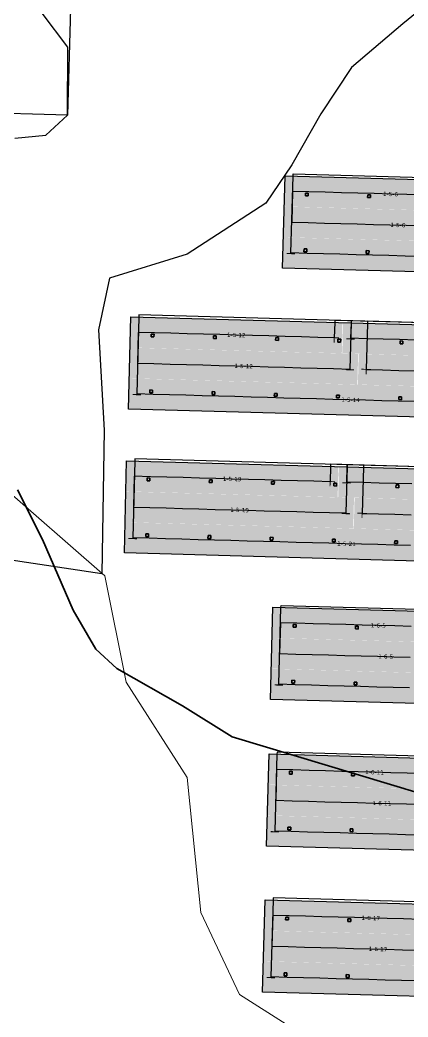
# Model space of a CAD drawing. Header units: metres. Extents: x 1477905 to 1478744, y 4202276 to 4202610.
# Drawn here: x 1478113.3 to 1478141.1, y 4202356.8 to 4202428.4 of the extents above; entities that cross this region are included whole.
import ezdxf

# ---------------------------------------------------------------- set-up
doc = ezdxf.new("R2010")
doc.units = ezdxf.units.M
doc.layers.add('Nouveau Terrain - CN - Courbes', color=22, linetype='Continuous', lineweight=0)
for name, color, linetype in [('PVcase Device Coloring', 7, 'Continuous'), ('PVcase Polarity Symbols', 7, 'Continuous'), ('PVcase Poles', 7, 'Continuous'), ('PVcase PV Modules (full frames)', 142, 'Continuous'), ('PVcase PV Modules (optimised)', 142, 'Continuous'), ('PVcase String Cables', 150, 'Continuous'), ('PVcase Stringing Numbers', 7, 'Continuous'), ('PVcase Strings', 92, 'Continuous')]:
    doc.layers.add(name, color=color, linetype=linetype)
doc.layers.add('PVcase Offsets', color=240, linetype='Continuous', plot=False)
doc.styles.get("Standard").update_dxf_attribs({"font": 'verdana.ttf'})
doc.styles.add('UBS-Style de texte', font='verdana.ttf')

# ---------------------------------------------------------------- blocks, each defined once
blk = doc.blocks.new('3P18@15DEG F FX ID1 PVBlock')
at = {"layer": 'PVcase PV Modules (optimised)', "color": 0}
blk.add_polyline3d([(0, 0, 1.774), (21.067, -0.581, 1.774), (20.884, -7.199, 0), (-0.183, -6.618, 0)], close=True, dxfattribs=at)

msp = doc.modelspace()

# ---------------------------------------------------------------- hatches: boundary and pattern name
at = {"layer": 'PVcase Device Coloring', "true_color": 0x139700, "transparency": 33554582}
for points in [[(1478132.29, 4202417.206), (1478132.233, 4202415.007), (1478147.437, 4202414.587), (1478147.494, 4202416.787)], [(1478132.232, 4202414.997), (1478132.175, 4202412.797), (1478148.551, 4202412.346), (1478148.609, 4202414.545)], [(1478132.179, 4202412.788), (1478132.113, 4202410.588), (1478163.947, 4202409.71), (1478164.014, 4202411.91)], [(1478121.217, 4202407.083), (1478121.163, 4202404.883), (1478136.366, 4202404.464), (1478136.42, 4202406.664)], [(1478136.462, 4202406.663), (1478136.402, 4202404.463), (1478153.006, 4202404.005), (1478153.065, 4202406.205)], [(1478121.163, 4202404.874), (1478121.11, 4202402.674), (1478137.485, 4202402.222), (1478137.539, 4202404.422)], [(1478137.581, 4202404.421), (1478137.521, 4202402.221), (1478152.946, 4202401.796), (1478153.005, 4202403.995)], [(1478121.113, 4202402.664), (1478121.053, 4202400.465), (1478152.886, 4202399.587), (1478152.945, 4202401.786)], [(1478120.919, 4202396.753), (1478120.867, 4202394.553), (1478136.07, 4202394.134), (1478136.122, 4202396.334)], [(1478136.165, 4202396.332), (1478136.105, 4202394.133), (1478152.713, 4202393.675), (1478152.773, 4202395.874)], [(1478120.867, 4202394.543), (1478120.815, 4202392.344), (1478137.19, 4202391.892), (1478137.242, 4202394.092)], [(1478137.285, 4202394.091), (1478137.225, 4202391.891), (1478152.652, 4202391.466), (1478152.713, 4202393.665)], [(1478120.819, 4202392.334), (1478120.759, 4202390.134), (1478152.592, 4202389.256), (1478152.652, 4202391.456)]]:
    msp.add_hatch(color=84, dxfattribs=at).paths.add_polyline_path(points, flags=0)
at = {"layer": 'PVcase Device Coloring', "true_color": 0x004f27, "transparency": 33554582}
for points in [[(1478131.415, 4202386.239), (1478131.361, 4202384.039), (1478146.564, 4202383.62), (1478146.619, 4202385.82)], [(1478131.361, 4202384.03), (1478131.306, 4202381.83), (1478147.682, 4202381.378), (1478147.737, 4202383.578)], [(1478131.314, 4202381.82), (1478131.244, 4202379.621), (1478163.08, 4202378.743), (1478163.15, 4202380.942)], [(1478131.143, 4202375.704), (1478131.083, 4202373.504), (1478146.287, 4202373.085), (1478146.347, 4202375.285)], [(1478131.083, 4202373.495), (1478131.024, 4202371.295), (1478147.4, 4202370.843), (1478147.46, 4202373.043)], [(1478131.027, 4202371.285), (1478130.96, 4202369.086), (1478162.794, 4202368.208), (1478162.861, 4202370.407)], [(1478130.877, 4202365.235), (1478130.812, 4202363.036), (1478146.016, 4202362.617), (1478146.081, 4202364.816)], [(1478130.812, 4202363.026), (1478130.748, 4202360.827), (1478147.124, 4202360.375), (1478147.189, 4202362.575)], [(1478130.749, 4202360.817), (1478130.682, 4202358.618), (1478162.513, 4202357.74), (1478162.58, 4202359.939)]]:
    msp.add_hatch(color=118, dxfattribs=at).paths.add_polyline_path(points, flags=0)

# ---------------------------------------------------------------- linework, layer by layer
at = {"layer": 'Nouveau Terrain - CN - Courbes', "linetype": 'Continuous', "lineweight": 35}
msp.add_polyline3d([(1478113.09, 4202394.656, 80), (1478114.871, 4202391.113, 80), (1478117.077, 4202386.019, 80), (1478118.708, 4202383.22, 80), (1478120.218, 4202381.848, 80), (1478124.937, 4202379.171, 80), (1478128.489, 4202376.943, 80), (1478146.541, 4202371.499, 80), (1478150.383, 4202370.898, 80), (1478154.258, 4202370.858, 80), (1478158.167, 4202371.379, 80), (1478163.243, 4202372.798, 80), (1478167.362, 4202374.391, 80), (1478170.703, 4202376.233, 80), (1478177.098, 4202380.605, 80), (1478179.791, 4202382.882, 80), (1478185.739, 4202391.801, 80), (1478190.946, 4202400.117, 80), (1478192.889, 4202402.353, 80), (1478208.667, 4202422.323, 80)], dxfattribs=at)
at = {"layer": 'PVcase Offsets'}
for points in [[(1478112.982, 4202435.047), (1478118.037, 4202434.718), (1478122.06, 4202434.723), (1478126.131, 4202436.063), (1478129.458, 4202437.43), (1478132.822, 4202439.834), (1478136.467, 4202441.783), (1478141.548, 4202442.196), (1478146.449, 4202441.725), (1478147.731, 4202435.887), (1478144.739, 4202431.39), (1478140.748, 4202428.117), (1478137.06, 4202424.981), (1478134.855, 4202421.644), (1478132.789, 4202418.005), (1478130.902, 4202415.251), (1478125.258, 4202411.591), (1478119.683, 4202409.859), (1478118.891, 4202406.16), (1478119.305, 4202398.939), (1478119.14, 4202388.647), (1478096.38, 4202392.049)], [(1478112.889, 4202419.903), (1478115.132, 4202420.12), (1478116.673, 4202421.55), (1478116.699, 4202426.45), (1478114.849, 4202428.892), (1478111.404, 4202432.579)]]:
    msp.add_lwpolyline(points, dxfattribs=at)
msp.add_lwpolyline([(1478090.198, 4202437.668), (1478117.111, 4202436.902), (1478116.673, 4202421.55), (1478089.761, 4202422.317)], close=True, dxfattribs=at)
at = {"layer": 'PVcase Offsets', "lineweight": 0}
msp.add_lwpolyline([(1478111.565, 4202395.298), (1478119.368, 4202388.485), (1478120.885, 4202380.857), (1478125.26, 4202374.018), (1478126.256, 4202364.33), (1478129.026, 4202358.439), (1478135.729, 4202354.19)], dxfattribs=at)
at = {"layer": 'PVcase Poles'}
for points in [[(1478133.753, 4202415.769, 79.642), (1478133.758, 4202415.969, 79.642), (1478133.758, 4202415.969, 82.963), (1478133.753, 4202415.769, 82.909), (1478133.753, 4202415.769, 79.642), (1478133.953, 4202415.764, 79.642), (1478133.953, 4202415.764, 82.91), (1478133.753, 4202415.769, 82.909), (1478133.953, 4202415.764, 82.91), (1478133.958, 4202415.964, 82.964), (1478133.958, 4202415.964, 79.642), (1478133.953, 4202415.764, 79.642), (1478133.958, 4202415.964, 79.642), (1478133.758, 4202415.969, 79.642), (1478133.958, 4202415.964, 79.642), (1478133.958, 4202415.964, 82.964), (1478133.758, 4202415.969, 82.963)], [(1478138.22, 4202415.646, 79.655), (1478138.226, 4202415.846, 79.655), (1478138.226, 4202415.846, 82.987), (1478138.22, 4202415.646, 82.934), (1478138.22, 4202415.646, 79.655), (1478138.42, 4202415.641, 79.655), (1478138.42, 4202415.641, 82.935), (1478138.22, 4202415.646, 82.934), (1478138.42, 4202415.641, 82.935), (1478138.426, 4202415.841, 82.989), (1478138.426, 4202415.841, 79.655), (1478138.42, 4202415.641, 79.655), (1478138.426, 4202415.841, 79.655), (1478138.226, 4202415.846, 79.655), (1478138.426, 4202415.841, 79.655), (1478138.426, 4202415.841, 82.989), (1478138.226, 4202415.846, 82.987)], [(1478133.648, 4202411.76, 79.539), (1478133.654, 4202411.96, 79.539), (1478133.654, 4202411.96, 81.888), (1478133.648, 4202411.76, 81.835), (1478133.648, 4202411.76, 79.539), (1478133.848, 4202411.754, 79.539), (1478133.848, 4202411.754, 81.836), (1478133.648, 4202411.76, 81.835), (1478133.848, 4202411.754, 81.836), (1478133.854, 4202411.954, 81.889), (1478133.854, 4202411.954, 79.539), (1478133.848, 4202411.754, 79.539), (1478133.854, 4202411.954, 79.539), (1478133.654, 4202411.96, 79.539), (1478133.854, 4202411.954, 79.539), (1478133.854, 4202411.954, 81.889), (1478133.654, 4202411.96, 81.888)], [(1478138.115, 4202411.637, 79.552), (1478138.121, 4202411.836, 79.552), (1478138.121, 4202411.836, 81.913), (1478138.115, 4202411.637, 81.859), (1478138.115, 4202411.637, 79.552), (1478138.315, 4202411.631, 79.552), (1478138.315, 4202411.631, 81.86), (1478138.115, 4202411.637, 81.859), (1478138.315, 4202411.631, 81.86), (1478138.321, 4202411.831, 81.914), (1478138.321, 4202411.831, 79.552), (1478138.315, 4202411.631, 79.552), (1478138.321, 4202411.831, 79.552), (1478138.121, 4202411.836, 79.552), (1478138.321, 4202411.831, 79.552), (1478138.321, 4202411.831, 81.914), (1478138.121, 4202411.836, 81.913)], [(1478122.682, 4202405.646, 79.29), (1478122.687, 4202405.846, 79.29), (1478122.687, 4202405.846, 82.671), (1478122.682, 4202405.646, 82.617), (1478122.682, 4202405.646, 79.29), (1478122.882, 4202405.641, 79.29), (1478122.882, 4202405.641, 82.62), (1478122.682, 4202405.646, 82.617), (1478122.882, 4202405.641, 82.62), (1478122.887, 4202405.841, 82.674), (1478122.887, 4202405.841, 79.29), (1478122.882, 4202405.641, 79.29), (1478122.887, 4202405.841, 79.29), (1478122.687, 4202405.846, 79.29), (1478122.887, 4202405.841, 79.29), (1478122.887, 4202405.841, 82.674), (1478122.687, 4202405.846, 82.671)], [(1478127.149, 4202405.523, 79.357), (1478127.154, 4202405.723, 79.357), (1478127.154, 4202405.723, 82.728), (1478127.149, 4202405.523, 82.674), (1478127.149, 4202405.523, 79.357), (1478127.349, 4202405.517, 79.357), (1478127.349, 4202405.517, 82.677), (1478127.149, 4202405.523, 82.674), (1478127.349, 4202405.517, 82.677), (1478127.354, 4202405.717, 82.73), (1478127.354, 4202405.717, 79.357), (1478127.349, 4202405.517, 79.357), (1478127.354, 4202405.717, 79.357), (1478127.154, 4202405.723, 79.357), (1478127.354, 4202405.717, 79.357), (1478127.354, 4202405.717, 82.73), (1478127.154, 4202405.723, 82.728)], [(1478131.616, 4202405.4, 79.373), (1478131.621, 4202405.6, 79.373), (1478131.621, 4202405.6, 82.784), (1478131.616, 4202405.4, 82.731), (1478131.616, 4202405.4, 79.373), (1478131.816, 4202405.394, 79.373), (1478131.816, 4202405.394, 82.733), (1478131.616, 4202405.4, 82.731), (1478131.816, 4202405.394, 82.733), (1478131.821, 4202405.594, 82.787), (1478131.821, 4202405.594, 79.373), (1478131.816, 4202405.394, 79.373), (1478131.821, 4202405.594, 79.373), (1478131.621, 4202405.6, 79.373), (1478131.821, 4202405.594, 79.373), (1478131.821, 4202405.594, 82.787), (1478131.621, 4202405.6, 82.784)], [(1478136.083, 4202405.276, 79.42), (1478136.088, 4202405.476, 79.42), (1478136.088, 4202405.476, 82.841), (1478136.083, 4202405.276, 82.787), (1478136.083, 4202405.276, 79.42), (1478136.283, 4202405.271, 79.42), (1478136.283, 4202405.271, 82.79), (1478136.083, 4202405.276, 82.787), (1478136.283, 4202405.271, 82.79), (1478136.288, 4202405.471, 82.843), (1478136.288, 4202405.471, 79.42), (1478136.283, 4202405.271, 79.42), (1478136.288, 4202405.471, 79.42), (1478136.088, 4202405.476, 79.42), (1478136.288, 4202405.471, 79.42), (1478136.288, 4202405.471, 82.843), (1478136.088, 4202405.476, 82.841)], [(1478140.55, 4202405.153, 79.467), (1478140.555, 4202405.353, 79.467), (1478140.555, 4202405.353, 82.897), (1478140.55, 4202405.153, 82.844), (1478140.55, 4202405.153, 79.467), (1478140.75, 4202405.148, 79.467), (1478140.75, 4202405.148, 82.846), (1478140.55, 4202405.153, 82.844), (1478140.75, 4202405.148, 82.846), (1478140.755, 4202405.348, 82.9), (1478140.755, 4202405.348, 79.467), (1478140.75, 4202405.148, 79.467), (1478140.755, 4202405.348, 79.467), (1478140.555, 4202405.353, 79.467), (1478140.755, 4202405.348, 79.467), (1478140.755, 4202405.348, 82.9), (1478140.555, 4202405.353, 82.897)], [(1478122.585, 4202401.636, 79.24), (1478122.59, 4202401.836, 79.24), (1478122.59, 4202401.836, 81.596), (1478122.585, 4202401.636, 81.543), (1478122.585, 4202401.636, 79.24), (1478122.785, 4202401.631, 79.24), (1478122.785, 4202401.631, 81.545), (1478122.585, 4202401.636, 81.543), (1478122.785, 4202401.631, 81.545), (1478122.79, 4202401.831, 81.599), (1478122.79, 4202401.831, 79.24), (1478122.785, 4202401.631, 79.24), (1478122.79, 4202401.831, 79.24), (1478122.59, 4202401.836, 79.24), (1478122.79, 4202401.831, 79.24), (1478122.79, 4202401.831, 81.599), (1478122.59, 4202401.836, 81.596)], [(1478127.052, 4202401.513, 79.311), (1478127.057, 4202401.713, 79.311), (1478127.057, 4202401.713, 81.653), (1478127.052, 4202401.513, 81.599), (1478127.052, 4202401.513, 79.311), (1478127.252, 4202401.508, 79.311), (1478127.252, 4202401.508, 81.602), (1478127.052, 4202401.513, 81.599), (1478127.252, 4202401.508, 81.602), (1478127.257, 4202401.707, 81.655), (1478127.257, 4202401.707, 79.311), (1478127.252, 4202401.508, 79.311), (1478127.257, 4202401.707, 79.311), (1478127.057, 4202401.713, 79.311), (1478127.257, 4202401.707, 79.311), (1478127.257, 4202401.707, 81.655), (1478127.057, 4202401.713, 81.653)], [(1478131.519, 4202401.39, 79.359), (1478131.524, 4202401.59, 79.359), (1478131.524, 4202401.59, 81.71), (1478131.519, 4202401.39, 81.656), (1478131.519, 4202401.39, 79.359), (1478131.719, 4202401.384, 79.359), (1478131.719, 4202401.384, 81.658), (1478131.519, 4202401.39, 81.656), (1478131.719, 4202401.384, 81.658), (1478131.724, 4202401.584, 81.712), (1478131.724, 4202401.584, 79.359), (1478131.719, 4202401.384, 79.359), (1478131.724, 4202401.584, 79.359), (1478131.524, 4202401.59, 79.359), (1478131.724, 4202401.584, 79.359), (1478131.724, 4202401.584, 81.712), (1478131.524, 4202401.59, 81.71)], [(1478135.986, 4202401.267, 79.406), (1478135.991, 4202401.467, 79.406), (1478135.991, 4202401.467, 81.766), (1478135.986, 4202401.267, 81.713), (1478135.986, 4202401.267, 79.406), (1478136.186, 4202401.261, 79.406), (1478136.186, 4202401.261, 81.715), (1478135.986, 4202401.267, 81.713), (1478136.186, 4202401.261, 81.715), (1478136.191, 4202401.461, 81.769), (1478136.191, 4202401.461, 79.406), (1478136.186, 4202401.261, 79.406), (1478136.191, 4202401.461, 79.406), (1478135.991, 4202401.467, 79.406), (1478136.191, 4202401.461, 79.406), (1478136.191, 4202401.461, 81.769), (1478135.991, 4202401.467, 81.766)], [(1478140.453, 4202401.143, 79.453), (1478140.458, 4202401.343, 79.453), (1478140.458, 4202401.343, 81.823), (1478140.453, 4202401.143, 81.769), (1478140.453, 4202401.143, 79.453), (1478140.653, 4202401.138, 79.453), (1478140.653, 4202401.138, 81.772), (1478140.453, 4202401.143, 81.769), (1478140.653, 4202401.138, 81.772), (1478140.658, 4202401.338, 81.825), (1478140.658, 4202401.338, 79.453), (1478140.653, 4202401.138, 79.453), (1478140.658, 4202401.338, 79.453), (1478140.458, 4202401.343, 79.453), (1478140.658, 4202401.338, 79.453), (1478140.658, 4202401.338, 81.825), (1478140.458, 4202401.343, 81.823)], [(1478122.385, 4202395.316, 79.184), (1478122.391, 4202395.516, 79.184), (1478122.391, 4202395.516, 82.583), (1478122.385, 4202395.316, 82.529), (1478122.385, 4202395.316, 79.184), (1478122.585, 4202395.31, 79.184), (1478122.585, 4202395.31, 82.532), (1478122.385, 4202395.316, 82.529), (1478122.585, 4202395.31, 82.532), (1478122.591, 4202395.51, 82.586), (1478122.591, 4202395.51, 79.184), (1478122.585, 4202395.31, 79.184), (1478122.591, 4202395.51, 79.184), (1478122.391, 4202395.516, 79.184), (1478122.591, 4202395.51, 79.184), (1478122.591, 4202395.51, 82.586), (1478122.391, 4202395.516, 82.583)], [(1478126.852, 4202395.193, 79.266), (1478126.858, 4202395.393, 79.266), (1478126.858, 4202395.393, 82.648), (1478126.852, 4202395.193, 82.595), (1478126.852, 4202395.193, 79.266), (1478127.052, 4202395.187, 79.266), (1478127.052, 4202395.187, 82.598), (1478126.852, 4202395.193, 82.595), (1478127.052, 4202395.187, 82.598), (1478127.058, 4202395.387, 82.651), (1478127.058, 4202395.387, 79.266), (1478127.052, 4202395.187, 79.266), (1478127.058, 4202395.387, 79.266), (1478126.858, 4202395.393, 79.266), (1478127.058, 4202395.387, 79.266), (1478127.058, 4202395.387, 82.651), (1478126.858, 4202395.393, 82.648)], [(1478131.319, 4202395.07, 79.322), (1478131.324, 4202395.269, 79.322), (1478131.324, 4202395.269, 82.714), (1478131.319, 4202395.07, 82.66), (1478131.319, 4202395.07, 79.322), (1478131.519, 4202395.064, 79.322), (1478131.519, 4202395.064, 82.663), (1478131.319, 4202395.07, 82.66), (1478131.519, 4202395.064, 82.663), (1478131.524, 4202395.264, 82.717), (1478131.524, 4202395.264, 79.322), (1478131.519, 4202395.064, 79.322), (1478131.524, 4202395.264, 79.322), (1478131.324, 4202395.269, 79.322), (1478131.524, 4202395.264, 79.322), (1478131.524, 4202395.264, 82.717), (1478131.324, 4202395.269, 82.714)], [(1478135.786, 4202394.946, 79.378), (1478135.791, 4202395.146, 79.378), (1478135.791, 4202395.146, 82.78), (1478135.786, 4202394.946, 82.726), (1478135.786, 4202394.946, 79.378), (1478135.986, 4202394.941, 79.378), (1478135.986, 4202394.941, 82.729), (1478135.786, 4202394.946, 82.726), (1478135.986, 4202394.941, 82.729), (1478135.991, 4202395.141, 82.783), (1478135.991, 4202395.141, 79.378), (1478135.986, 4202394.941, 79.378), (1478135.991, 4202395.141, 79.378), (1478135.791, 4202395.146, 79.378), (1478135.991, 4202395.141, 79.378), (1478135.991, 4202395.141, 82.783), (1478135.791, 4202395.146, 82.78)], [(1478140.253, 4202394.823, 79.431), (1478140.258, 4202395.023, 79.431), (1478140.258, 4202395.023, 82.845), (1478140.253, 4202394.823, 82.792), (1478140.253, 4202394.823, 79.431), (1478140.452, 4202394.818, 79.431), (1478140.452, 4202394.818, 82.795), (1478140.253, 4202394.823, 82.792), (1478140.452, 4202394.818, 82.795), (1478140.458, 4202395.018, 82.848), (1478140.458, 4202395.018, 79.431), (1478140.452, 4202394.818, 79.431), (1478140.458, 4202395.018, 79.431), (1478140.258, 4202395.023, 79.431), (1478140.458, 4202395.018, 79.431), (1478140.458, 4202395.018, 82.848), (1478140.258, 4202395.023, 82.845)], [(1478122.29, 4202391.306, 79.15), (1478122.296, 4202391.506, 79.15), (1478122.296, 4202391.506, 81.508), (1478122.29, 4202391.306, 81.454), (1478122.29, 4202391.306, 79.15), (1478122.49, 4202391.3, 79.15), (1478122.49, 4202391.3, 81.457), (1478122.29, 4202391.306, 81.454), (1478122.49, 4202391.3, 81.457), (1478122.496, 4202391.5, 81.511), (1478122.496, 4202391.5, 79.15), (1478122.49, 4202391.3, 79.15), (1478122.496, 4202391.5, 79.15), (1478122.296, 4202391.506, 79.15), (1478122.496, 4202391.5, 79.15), (1478122.496, 4202391.5, 81.511), (1478122.296, 4202391.506, 81.508)], [(1478126.757, 4202391.183, 79.236), (1478126.763, 4202391.383, 79.236), (1478126.763, 4202391.383, 81.574), (1478126.757, 4202391.183, 81.52), (1478126.757, 4202391.183, 79.236), (1478126.957, 4202391.177, 79.236), (1478126.957, 4202391.177, 81.523), (1478126.757, 4202391.183, 81.52), (1478126.957, 4202391.177, 81.523), (1478126.963, 4202391.377, 81.577), (1478126.963, 4202391.377, 79.236), (1478126.957, 4202391.177, 79.236), (1478126.963, 4202391.377, 79.236), (1478126.763, 4202391.383, 79.236), (1478126.963, 4202391.377, 79.236), (1478126.963, 4202391.377, 81.577), (1478126.763, 4202391.383, 81.574)], [(1478131.224, 4202391.06, 79.294), (1478131.23, 4202391.26, 79.294), (1478131.23, 4202391.26, 81.639), (1478131.224, 4202391.06, 81.586), (1478131.224, 4202391.06, 79.294), (1478131.424, 4202391.054, 79.294), (1478131.424, 4202391.054, 81.589), (1478131.224, 4202391.06, 81.586), (1478131.424, 4202391.054, 81.589), (1478131.43, 4202391.254, 81.642), (1478131.43, 4202391.254, 79.294), (1478131.424, 4202391.054, 79.294), (1478131.43, 4202391.254, 79.294), (1478131.23, 4202391.26, 79.294), (1478131.43, 4202391.254, 79.294), (1478131.43, 4202391.254, 81.642), (1478131.23, 4202391.26, 81.639)], [(1478135.691, 4202390.936, 79.35), (1478135.696, 4202391.136, 79.35), (1478135.696, 4202391.136, 81.705), (1478135.691, 4202390.936, 81.651), (1478135.691, 4202390.936, 79.35), (1478135.891, 4202390.931, 79.35), (1478135.891, 4202390.931, 81.654), (1478135.691, 4202390.936, 81.651), (1478135.891, 4202390.931, 81.654), (1478135.896, 4202391.131, 81.708), (1478135.896, 4202391.131, 79.35), (1478135.891, 4202390.931, 79.35), (1478135.896, 4202391.131, 79.35), (1478135.696, 4202391.136, 79.35), (1478135.896, 4202391.131, 79.35), (1478135.896, 4202391.131, 81.708), (1478135.696, 4202391.136, 81.705)], [(1478140.158, 4202390.813, 79.406), (1478140.163, 4202391.013, 79.406), (1478140.163, 4202391.013, 81.771), (1478140.158, 4202390.813, 81.717), (1478140.158, 4202390.813, 79.406), (1478140.358, 4202390.808, 79.406), (1478140.358, 4202390.808, 81.72), (1478140.158, 4202390.813, 81.717), (1478140.358, 4202390.808, 81.72), (1478140.363, 4202391.008, 81.774), (1478140.363, 4202391.008, 79.406), (1478140.358, 4202390.808, 79.406), (1478140.363, 4202391.008, 79.406), (1478140.163, 4202391.013, 79.406), (1478140.363, 4202391.008, 79.406), (1478140.363, 4202391.008, 81.774), (1478140.163, 4202391.013, 81.771)], [(1478132.88, 4202384.802, 79.265), (1478132.885, 4202385.002, 79.265), (1478132.885, 4202385.002, 82.562), (1478132.88, 4202384.802, 82.508), (1478132.88, 4202384.802, 79.265), (1478133.08, 4202384.797, 79.265), (1478133.08, 4202384.797, 82.51), (1478132.88, 4202384.802, 82.508), (1478133.08, 4202384.797, 82.51), (1478133.085, 4202384.996, 82.564), (1478133.085, 4202384.996, 79.265), (1478133.08, 4202384.797, 79.265), (1478133.085, 4202384.996, 79.265), (1478132.885, 4202385.002, 79.265), (1478133.085, 4202384.996, 79.265), (1478133.085, 4202384.996, 82.564), (1478132.885, 4202385.002, 82.562)], [(1478137.347, 4202384.679, 79.319), (1478137.353, 4202384.879, 79.319), (1478137.353, 4202384.879, 82.609), (1478137.347, 4202384.679, 82.556), (1478137.347, 4202384.679, 79.319), (1478137.547, 4202384.673, 79.319), (1478137.547, 4202384.673, 82.558), (1478137.347, 4202384.679, 82.556), (1478137.547, 4202384.673, 82.558), (1478137.552, 4202384.873, 82.612), (1478137.552, 4202384.873, 79.319), (1478137.547, 4202384.673, 79.319), (1478137.552, 4202384.873, 79.319), (1478137.353, 4202384.879, 79.319), (1478137.552, 4202384.873, 79.319), (1478137.552, 4202384.873, 82.612), (1478137.353, 4202384.879, 82.609)], [(1478132.781, 4202380.792, 79.141), (1478132.786, 4202380.992, 79.141), (1478132.786, 4202380.992, 81.487), (1478132.781, 4202380.792, 81.433), (1478132.781, 4202380.792, 79.141), (1478132.981, 4202380.787, 79.141), (1478132.981, 4202380.787, 81.435), (1478132.781, 4202380.792, 81.433), (1478132.981, 4202380.787, 81.435), (1478132.986, 4202380.987, 81.489), (1478132.986, 4202380.987, 79.141), (1478132.981, 4202380.787, 79.141), (1478132.986, 4202380.987, 79.141), (1478132.786, 4202380.992, 79.141), (1478132.986, 4202380.987, 79.141), (1478132.986, 4202380.987, 81.489), (1478132.786, 4202380.992, 81.487)], [(1478137.248, 4202380.669, 79.196), (1478137.253, 4202380.869, 79.196), (1478137.253, 4202380.869, 81.535), (1478137.248, 4202380.669, 81.481), (1478137.248, 4202380.669, 79.196), (1478137.448, 4202380.664, 79.196), (1478137.448, 4202380.664, 81.483), (1478137.248, 4202380.669, 81.481), (1478137.448, 4202380.664, 81.483), (1478137.453, 4202380.863, 81.537), (1478137.453, 4202380.863, 79.196), (1478137.448, 4202380.664, 79.196), (1478137.453, 4202380.863, 79.196), (1478137.253, 4202380.869, 79.196), (1478137.453, 4202380.863, 79.196), (1478137.453, 4202380.863, 81.537), (1478137.253, 4202380.869, 81.535)], [(1478132.604, 4202374.267, 78.977), (1478132.61, 4202374.467, 78.977), (1478132.61, 4202374.467, 82.333), (1478132.604, 4202374.267, 82.279), (1478132.604, 4202374.267, 78.977), (1478132.804, 4202374.262, 78.977), (1478132.804, 4202374.262, 82.28), (1478132.604, 4202374.267, 82.279), (1478132.804, 4202374.262, 82.28), (1478132.81, 4202374.461, 82.333), (1478132.81, 4202374.461, 78.977), (1478132.804, 4202374.262, 78.977), (1478132.81, 4202374.461, 78.977), (1478132.61, 4202374.467, 78.977), (1478132.81, 4202374.461, 78.977), (1478132.81, 4202374.461, 82.333), (1478132.61, 4202374.467, 82.333)], [(1478137.072, 4202374.144, 78.999), (1478137.077, 4202374.344, 78.999), (1478137.077, 4202374.344, 82.342), (1478137.072, 4202374.144, 82.289), (1478137.072, 4202374.144, 78.999), (1478137.272, 4202374.138, 78.999), (1478137.272, 4202374.138, 82.289), (1478137.072, 4202374.144, 82.289), (1478137.272, 4202374.138, 82.289), (1478137.277, 4202374.338, 82.343), (1478137.277, 4202374.338, 78.999), (1478137.272, 4202374.138, 78.999), (1478137.277, 4202374.338, 78.999), (1478137.077, 4202374.344, 78.999), (1478137.277, 4202374.338, 78.999), (1478137.277, 4202374.338, 82.343), (1478137.077, 4202374.344, 82.342)], [(1478132.496, 4202370.258, 78.907), (1478132.502, 4202370.457, 78.907), (1478132.502, 4202370.457, 81.258), (1478132.496, 4202370.258, 81.205), (1478132.496, 4202370.258, 78.907), (1478132.696, 4202370.252, 78.907), (1478132.696, 4202370.252, 81.205), (1478132.496, 4202370.258, 81.205), (1478132.696, 4202370.252, 81.205), (1478132.701, 4202370.452, 81.259), (1478132.701, 4202370.452, 78.907), (1478132.696, 4202370.252, 78.907), (1478132.701, 4202370.452, 78.907), (1478132.502, 4202370.457, 78.907), (1478132.701, 4202370.452, 78.907), (1478132.701, 4202370.452, 81.259), (1478132.502, 4202370.457, 81.258)], [(1478136.963, 4202370.134, 78.928), (1478136.969, 4202370.334, 78.928), (1478136.969, 4202370.334, 81.267), (1478136.963, 4202370.134, 81.214), (1478136.963, 4202370.134, 78.928), (1478137.163, 4202370.129, 78.928), (1478137.163, 4202370.129, 81.214), (1478136.963, 4202370.134, 81.214), (1478137.163, 4202370.129, 81.214), (1478137.169, 4202370.329, 81.268), (1478137.169, 4202370.329, 78.928), (1478137.163, 4202370.129, 78.928), (1478137.169, 4202370.329, 78.928), (1478136.969, 4202370.334, 78.928), (1478137.169, 4202370.329, 78.928), (1478137.169, 4202370.329, 81.268), (1478136.969, 4202370.334, 81.267)], [(1478132.336, 4202363.799, 78.794), (1478132.341, 4202363.999, 78.794), (1478132.341, 4202363.999, 82.132), (1478132.336, 4202363.799, 82.079), (1478132.336, 4202363.799, 78.794), (1478132.535, 4202363.793, 78.794), (1478132.535, 4202363.793, 82.077), (1478132.336, 4202363.799, 82.079), (1478132.535, 4202363.793, 82.077), (1478132.541, 4202363.993, 82.131), (1478132.541, 4202363.993, 78.794), (1478132.535, 4202363.793, 78.794), (1478132.541, 4202363.993, 78.794), (1478132.341, 4202363.999, 78.794), (1478132.541, 4202363.993, 78.794), (1478132.541, 4202363.993, 82.131), (1478132.341, 4202363.999, 82.132)], [(1478136.803, 4202363.675, 78.787), (1478136.808, 4202363.875, 78.787), (1478136.808, 4202363.875, 82.104), (1478136.803, 4202363.675, 82.05), (1478136.803, 4202363.675, 78.787), (1478137.003, 4202363.67, 78.787), (1478137.003, 4202363.67, 82.049), (1478136.803, 4202363.675, 82.05), (1478137.003, 4202363.67, 82.049), (1478137.008, 4202363.87, 82.103), (1478137.008, 4202363.87, 78.787), (1478137.003, 4202363.67, 78.787), (1478137.008, 4202363.87, 78.787), (1478136.808, 4202363.875, 78.787), (1478137.008, 4202363.87, 78.787), (1478137.008, 4202363.87, 82.103), (1478136.808, 4202363.875, 82.104)], [(1478132.218, 4202359.789, 78.712), (1478132.224, 4202359.989, 78.712), (1478132.224, 4202359.989, 81.058), (1478132.218, 4202359.789, 81.004), (1478132.218, 4202359.789, 78.712), (1478132.418, 4202359.784, 78.712), (1478132.418, 4202359.784, 81.003), (1478132.218, 4202359.789, 81.004), (1478132.418, 4202359.784, 81.003), (1478132.424, 4202359.984, 81.056), (1478132.424, 4202359.984, 78.712), (1478132.418, 4202359.784, 78.712), (1478132.424, 4202359.984, 78.712), (1478132.224, 4202359.989, 78.712), (1478132.424, 4202359.984, 78.712), (1478132.424, 4202359.984, 81.056), (1478132.224, 4202359.989, 81.058)], [(1478136.685, 4202359.666, 78.68), (1478136.691, 4202359.866, 78.68), (1478136.691, 4202359.866, 81.029), (1478136.685, 4202359.666, 80.976), (1478136.685, 4202359.666, 78.68), (1478136.885, 4202359.661, 78.68), (1478136.885, 4202359.661, 80.974), (1478136.685, 4202359.666, 80.976), (1478136.885, 4202359.661, 80.974), (1478136.891, 4202359.861, 81.028), (1478136.891, 4202359.861, 78.68), (1478136.885, 4202359.661, 78.68), (1478136.891, 4202359.861, 78.68), (1478136.691, 4202359.866, 78.68), (1478136.891, 4202359.861, 78.68), (1478136.891, 4202359.861, 81.028), (1478136.691, 4202359.866, 81.029)]]:
    msp.add_polyline3d(points, dxfattribs=at)
at = {"layer": 'PVcase String Cables'}
for points in [[(1478132.713, 4202411.672, 81.799), (1478132.865, 4202417.19, 83.278), (1478132.869, 4202417.34, 83.278), (1478153.361, 4202416.775, 83.391), (1478153.638, 4202416.768, 83.393), (1478174.704, 4202416.186, 83.184), (1478174.967, 4202416.179, 83.18), (1478195.322, 4202415.618, 82.833)], [(1478195.322, 4202415.618, 82.833), (1478196.031, 4202415.598, 82.821), (1478196.031, 4202415.598, 79.21), (1478196.921, 4202415.574, 79.2), (1478196.839, 4202412.609, 79.2), (1478196.758, 4202409.645, 79.2), (1478196.677, 4202406.68, 79.19), (1478196.595, 4202403.716, 79.128), (1478196.514, 4202400.751, 79.064), (1478196.432, 4202397.787, 78.998), (1478196.351, 4202394.822, 78.937), (1478195.459, 4202394.847, 78.963), (1478195.459, 4202394.847, 82.405), (1478184.951, 4202395.137, 82.738), (1478184.682, 4202395.144, 82.748), (1478163.62, 4202395.725, 83.199), (1478163.33, 4202395.733, 83.204), (1478142.263, 4202396.314, 83.194), (1478141.988, 4202396.322, 83.191), (1478121.512, 4202396.887, 82.89), (1478121.508, 4202396.737, 82.89), (1478121.356, 4202391.218, 81.41)], [(1478195.322, 4202415.618, 82.833), (1478196.031, 4202415.598, 82.821), (1478196.031, 4202415.598, 79.21), (1478196.921, 4202415.574, 79.2), (1478196.849, 4202412.969, 79.2), (1478196.778, 4202410.363, 79.2), (1478196.706, 4202407.758, 79.2), (1478196.635, 4202405.153, 79.158), (1478195.744, 4202405.178, 79.183), (1478195.744, 4202405.178, 82.611), (1478185.233, 4202405.467, 82.871), (1478184.973, 4202405.475, 82.875), (1478163.909, 4202406.056, 83.271), (1478163.622, 4202406.063, 83.277), (1478142.555, 4202406.645, 83.242), (1478142.286, 4202406.652, 83.239), (1478121.806, 4202407.217, 82.98), (1478121.802, 4202407.067, 82.98), (1478121.65, 4202401.549, 81.501)], [(1478195.322, 4202415.618, 82.833), (1478196.031, 4202415.598, 82.821), (1478196.031, 4202415.598, 79.21), (1478196.921, 4202415.574, 79.2), (1478196.839, 4202412.609, 79.2), (1478196.758, 4202409.645, 79.2), (1478196.677, 4202406.68, 79.19), (1478196.595, 4202403.716, 79.128), (1478196.514, 4202400.751, 79.064), (1478196.432, 4202397.787, 78.998), (1478196.351, 4202394.822, 78.937), (1478195.459, 4202394.847, 78.963), (1478195.459, 4202394.847, 82.405), (1478184.951, 4202395.137, 82.738), (1478184.682, 4202395.144, 82.748), (1478163.62, 4202395.725, 83.199), (1478163.33, 4202395.733, 83.204), (1478142.263, 4202396.314, 83.194), (1478141.988, 4202396.322, 83.191), (1478135.564, 4202396.499, 83.096), (1478135.56, 4202396.349, 83.096), (1478135.529, 4202395.249, 82.801)], [(1478195.322, 4202415.618, 82.833), (1478196.031, 4202415.598, 82.821), (1478196.031, 4202415.598, 79.21), (1478196.921, 4202415.574, 79.2), (1478196.849, 4202412.969, 79.2), (1478196.778, 4202410.363, 79.2), (1478196.706, 4202407.758, 79.2), (1478196.635, 4202405.153, 79.158), (1478195.744, 4202405.178, 79.183), (1478195.744, 4202405.178, 82.611), (1478185.233, 4202405.467, 82.871), (1478184.973, 4202405.475, 82.875), (1478163.909, 4202406.056, 83.271), (1478163.622, 4202406.063, 83.277), (1478142.555, 4202406.645, 83.242), (1478142.286, 4202406.652, 83.239), (1478135.861, 4202406.829, 83.158), (1478135.857, 4202406.679, 83.158), (1478135.826, 4202405.579, 82.863)], [(1478195.322, 4202415.618, 82.833), (1478196.031, 4202415.598, 82.821), (1478196.031, 4202415.598, 79.21), (1478196.921, 4202415.574, 79.2), (1478196.839, 4202412.609, 79.2), (1478196.758, 4202409.645, 79.2), (1478196.677, 4202406.68, 79.19), (1478196.595, 4202403.716, 79.128), (1478196.514, 4202400.751, 79.064), (1478196.432, 4202397.787, 78.998), (1478196.351, 4202394.822, 78.937), (1478195.459, 4202394.847, 78.963), (1478195.459, 4202394.847, 82.405), (1478184.951, 4202395.137, 82.738), (1478184.682, 4202395.144, 82.748), (1478163.62, 4202395.725, 83.199), (1478163.33, 4202395.733, 83.204), (1478142.263, 4202396.314, 83.194), (1478141.988, 4202396.322, 83.191), (1478136.745, 4202396.466, 83.114), (1478136.741, 4202396.316, 83.114), (1478136.649, 4202393.008, 82.226)], [(1478195.322, 4202415.618, 82.833), (1478196.031, 4202415.598, 82.821), (1478196.031, 4202415.598, 79.21), (1478196.921, 4202415.574, 79.2), (1478196.839, 4202412.609, 79.2), (1478196.758, 4202409.645, 79.2), (1478196.677, 4202406.68, 79.19), (1478196.595, 4202403.716, 79.128), (1478196.514, 4202400.751, 79.064), (1478196.432, 4202397.787, 78.998), (1478196.351, 4202394.822, 78.937), (1478195.459, 4202394.847, 78.963), (1478195.459, 4202394.847, 82.405), (1478184.951, 4202395.137, 82.738), (1478184.682, 4202395.144, 82.748), (1478163.62, 4202395.725, 83.199), (1478163.33, 4202395.733, 83.204), (1478142.263, 4202396.314, 83.194), (1478141.988, 4202396.322, 83.191), (1478136.736, 4202396.467, 83.113), (1478136.732, 4202396.317, 83.113), (1478136.702, 4202395.217, 82.819)], [(1478195.322, 4202415.618, 82.833), (1478196.031, 4202415.598, 82.821), (1478196.031, 4202415.598, 79.21), (1478196.921, 4202415.574, 79.2), (1478196.849, 4202412.969, 79.2), (1478196.778, 4202410.363, 79.2), (1478196.706, 4202407.758, 79.2), (1478196.635, 4202405.153, 79.158), (1478195.744, 4202405.178, 79.183), (1478195.744, 4202405.178, 82.611), (1478185.233, 4202405.467, 82.871), (1478184.973, 4202405.475, 82.875), (1478163.909, 4202406.056, 83.271), (1478163.622, 4202406.063, 83.277), (1478142.555, 4202406.645, 83.242), (1478142.286, 4202406.652, 83.239), (1478137.041, 4202406.797, 83.173), (1478137.037, 4202406.647, 83.173), (1478136.945, 4202403.338, 82.286)], [(1478195.322, 4202415.618, 82.833), (1478196.031, 4202415.598, 82.821), (1478196.031, 4202415.598, 79.21), (1478196.921, 4202415.574, 79.2), (1478196.849, 4202412.969, 79.2), (1478196.778, 4202410.363, 79.2), (1478196.706, 4202407.758, 79.2), (1478196.635, 4202405.153, 79.158), (1478195.744, 4202405.178, 79.183), (1478195.744, 4202405.178, 82.611), (1478185.233, 4202405.467, 82.871), (1478184.973, 4202405.475, 82.875), (1478163.909, 4202406.056, 83.271), (1478163.622, 4202406.063, 83.277), (1478142.555, 4202406.645, 83.242), (1478142.286, 4202406.652, 83.239), (1478137.033, 4202406.797, 83.173), (1478137.029, 4202406.647, 83.173), (1478136.999, 4202405.547, 82.878)], [(1478195.322, 4202415.618, 82.833), (1478196.031, 4202415.598, 82.821), (1478196.031, 4202415.598, 79.21), (1478196.921, 4202415.574, 79.2), (1478196.839, 4202412.609, 79.2), (1478196.758, 4202409.645, 79.2), (1478196.677, 4202406.68, 79.19), (1478196.595, 4202403.716, 79.128), (1478196.514, 4202400.751, 79.064), (1478196.432, 4202397.787, 78.998), (1478196.351, 4202394.822, 78.937), (1478195.459, 4202394.847, 78.963), (1478195.459, 4202394.847, 82.405), (1478184.951, 4202395.137, 82.738), (1478184.682, 4202395.144, 82.748), (1478163.62, 4202395.725, 83.199), (1478163.33, 4202395.733, 83.204), (1478142.263, 4202396.314, 83.194), (1478141.988, 4202396.322, 83.191), (1478137.917, 4202396.434, 83.131), (1478137.913, 4202396.284, 83.131), (1478137.822, 4202392.975, 82.244)], [(1478195.322, 4202415.618, 82.833), (1478196.031, 4202415.598, 82.821), (1478196.031, 4202415.598, 79.21), (1478196.921, 4202415.574, 79.2), (1478196.849, 4202412.969, 79.2), (1478196.778, 4202410.363, 79.2), (1478196.706, 4202407.758, 79.2), (1478196.635, 4202405.153, 79.158), (1478195.744, 4202405.178, 79.183), (1478195.744, 4202405.178, 82.611), (1478185.233, 4202405.467, 82.871), (1478184.973, 4202405.475, 82.875), (1478163.909, 4202406.056, 83.271), (1478163.622, 4202406.063, 83.277), (1478142.555, 4202406.645, 83.242), (1478142.286, 4202406.652, 83.239), (1478138.213, 4202406.764, 83.188), (1478138.209, 4202406.614, 83.188), (1478138.118, 4202403.305, 82.301)], [(1478131.846, 4202380.705, 81.393), (1478131.998, 4202386.223, 82.872), (1478132.002, 4202386.373, 82.872), (1478152.485, 4202385.808, 83.092), (1478152.781, 4202385.8, 83.093), (1478173.846, 4202385.219, 82.78), (1478174.118, 4202385.211, 82.774), (1478194.468, 4202384.65, 82.218)], [(1478194.468, 4202384.65, 82.218), (1478195.177, 4202384.63, 82.199), (1478195.177, 4202384.63, 78.756), (1478196.071, 4202384.606, 78.73), (1478195.998, 4202381.98, 78.671), (1478195.926, 4202379.355, 78.61), (1478195.854, 4202376.73, 78.552), (1478195.782, 4202374.105, 78.496), (1478195.71, 4202371.479, 78.439), (1478195.638, 4202368.854, 78.384), (1478195.566, 4202366.229, 78.332), (1478195.494, 4202363.603, 78.281), (1478194.598, 4202363.628, 78.308), (1478194.598, 4202363.628, 81.724), (1478173.534, 4202364.209, 82.099), (1478173.271, 4202364.216, 82.102), (1478152.205, 4202364.797, 82.326), (1478151.948, 4202364.804, 82.329), (1478131.438, 4202365.37, 82.459), (1478131.434, 4202365.22, 82.459), (1478131.282, 4202359.702, 80.98)], [(1478194.468, 4202384.65, 82.218), (1478195.177, 4202384.63, 82.199), (1478195.177, 4202384.63, 78.756), (1478196.071, 4202384.606, 78.73), (1478195.998, 4202381.972, 78.671), (1478195.926, 4202379.338, 78.61), (1478195.854, 4202376.705, 78.551), (1478195.781, 4202374.071, 78.495), (1478194.887, 4202374.096, 78.524), (1478194.887, 4202374.096, 81.966), (1478173.826, 4202374.677, 82.46), (1478173.553, 4202374.684, 82.465), (1478152.487, 4202375.265, 82.694), (1478152.214, 4202375.273, 82.694), (1478131.717, 4202375.838, 82.651), (1478131.713, 4202375.688, 82.651), (1478131.56, 4202370.17, 81.172)]]:
    msp.add_polyline3d(points, dxfattribs=at)
at = {"layer": 'PVcase Strings'}
for points in [[(1478142.208, 4202415.832), (1478141.036, 4202415.864), (1478139.863, 4202415.897), (1478138.691, 4202415.929), (1478137.518, 4202415.961), (1478136.346, 4202415.994), (1478135.173, 4202416.026), (1478134.001, 4202416.058), (1478132.828, 4202416.091), (1478132.77, 4202413.882), (1478133.943, 4202413.849), (1478135.115, 4202413.817), (1478136.288, 4202413.785), (1478137.461, 4202413.752), (1478138.633, 4202413.72), (1478139.806, 4202413.688), (1478140.978, 4202413.655), (1478142.151, 4202413.623)], [(1478142.093, 4202411.414), (1478140.92, 4202411.446), (1478139.748, 4202411.478), (1478138.575, 4202411.511), (1478137.403, 4202411.543), (1478136.23, 4202411.575), (1478135.058, 4202411.608), (1478133.885, 4202411.64), (1478132.713, 4202411.672)], [(1478135.826, 4202405.579), (1478134.654, 4202405.612), (1478133.481, 4202405.644), (1478132.309, 4202405.676), (1478131.136, 4202405.709), (1478129.964, 4202405.741), (1478128.792, 4202405.774), (1478127.619, 4202405.806), (1478126.447, 4202405.838), (1478125.274, 4202405.871), (1478124.102, 4202405.903), (1478122.929, 4202405.935), (1478121.757, 4202405.968), (1478121.703, 4202403.758), (1478122.876, 4202403.726), (1478124.048, 4202403.693), (1478125.221, 4202403.661), (1478126.393, 4202403.629), (1478127.566, 4202403.596), (1478128.738, 4202403.564), (1478129.911, 4202403.532), (1478131.083, 4202403.499), (1478132.255, 4202403.467), (1478133.428, 4202403.435), (1478134.6, 4202403.402), (1478135.773, 4202403.37), (1478136.945, 4202403.338)], [(1478141.689, 4202405.418), (1478140.516, 4202405.45), (1478139.344, 4202405.482), (1478138.171, 4202405.515), (1478136.999, 4202405.547)], [(1478138.118, 4202403.305), (1478139.29, 4202403.273), (1478140.463, 4202403.241), (1478141.635, 4202403.208)], [(1478141.582, 4202400.999), (1478140.409, 4202401.031), (1478139.237, 4202401.064), (1478138.064, 4202401.096), (1478136.892, 4202401.128), (1478135.719, 4202401.161), (1478134.547, 4202401.193), (1478133.375, 4202401.225), (1478132.202, 4202401.258), (1478131.03, 4202401.29), (1478129.857, 4202401.322), (1478128.685, 4202401.355), (1478127.512, 4202401.387), (1478126.34, 4202401.419), (1478125.167, 4202401.452), (1478123.995, 4202401.484), (1478122.822, 4202401.516), (1478121.65, 4202401.549)], [(1478135.529, 4202395.249), (1478134.357, 4202395.282), (1478133.184, 4202395.314), (1478132.012, 4202395.346), (1478130.84, 4202395.379), (1478129.667, 4202395.411), (1478128.495, 4202395.443), (1478127.322, 4202395.476), (1478126.15, 4202395.508), (1478124.977, 4202395.54), (1478123.805, 4202395.573), (1478122.633, 4202395.605), (1478121.46, 4202395.637), (1478121.408, 4202393.428), (1478122.58, 4202393.396), (1478123.753, 4202393.363), (1478124.925, 4202393.331), (1478126.098, 4202393.299), (1478127.27, 4202393.266), (1478128.442, 4202393.234), (1478129.615, 4202393.202), (1478130.787, 4202393.169), (1478131.96, 4202393.137), (1478133.132, 4202393.105), (1478134.305, 4202393.072), (1478135.477, 4202393.04), (1478136.649, 4202393.008)], [(1478141.391, 4202395.088), (1478140.219, 4202395.12), (1478139.047, 4202395.152), (1478137.874, 4202395.185), (1478136.702, 4202395.217)], [(1478137.822, 4202392.975), (1478138.994, 4202392.943), (1478140.167, 4202392.911), (1478141.339, 4202392.878)], [(1478141.287, 4202390.669), (1478140.114, 4202390.701), (1478138.942, 4202390.733), (1478137.77, 4202390.766), (1478136.597, 4202390.798), (1478135.425, 4202390.83), (1478134.252, 4202390.863), (1478133.08, 4202390.895), (1478131.907, 4202390.927), (1478130.735, 4202390.96), (1478129.563, 4202390.992), (1478128.39, 4202391.024), (1478127.218, 4202391.057), (1478126.045, 4202391.089), (1478124.873, 4202391.121), (1478123.7, 4202391.154), (1478122.528, 4202391.186), (1478121.356, 4202391.218)], [(1478141.335, 4202384.865), (1478140.162, 4202384.897), (1478138.99, 4202384.929), (1478137.817, 4202384.962), (1478136.645, 4202384.994), (1478135.472, 4202385.026), (1478134.3, 4202385.059), (1478133.127, 4202385.091), (1478131.955, 4202385.123), (1478131.9, 4202382.914), (1478133.073, 4202382.882), (1478134.245, 4202382.849), (1478135.418, 4202382.817), (1478136.59, 4202382.785), (1478137.763, 4202382.752), (1478138.935, 4202382.72), (1478140.108, 4202382.688), (1478141.28, 4202382.655)], [(1478141.226, 4202380.446), (1478140.053, 4202380.478), (1478138.881, 4202380.511), (1478137.708, 4202380.543), (1478136.536, 4202380.575), (1478135.363, 4202380.608), (1478134.191, 4202380.64), (1478133.018, 4202380.672), (1478131.846, 4202380.705)], [(1478142.233, 4202374.297), (1478141.06, 4202374.33), (1478139.888, 4202374.362), (1478138.715, 4202374.394), (1478137.543, 4202374.427), (1478136.37, 4202374.459), (1478135.197, 4202374.491), (1478134.025, 4202374.524), (1478132.852, 4202374.556), (1478131.68, 4202374.588), (1478131.62, 4202372.379), (1478132.793, 4202372.347), (1478133.965, 4202372.315), (1478135.138, 4202372.282), (1478136.31, 4202372.25), (1478137.483, 4202372.218), (1478138.655, 4202372.185), (1478139.828, 4202372.153), (1478141, 4202372.121), (1478142.173, 4202372.088)], [(1478142.113, 4202369.879), (1478140.941, 4202369.911), (1478139.768, 4202369.944), (1478138.596, 4202369.976), (1478137.423, 4202370.008), (1478136.251, 4202370.041), (1478135.078, 4202370.073), (1478133.905, 4202370.105), (1478132.733, 4202370.138), (1478131.56, 4202370.17)], [(1478141.964, 4202363.829), (1478140.792, 4202363.861), (1478139.619, 4202363.894), (1478138.447, 4202363.926), (1478137.274, 4202363.958), (1478136.102, 4202363.991), (1478134.929, 4202364.023), (1478133.756, 4202364.055), (1478132.584, 4202364.088), (1478131.411, 4202364.12), (1478131.347, 4202361.911), (1478132.519, 4202361.879), (1478133.692, 4202361.846), (1478134.864, 4202361.814), (1478136.037, 4202361.782), (1478137.209, 4202361.749), (1478138.382, 4202361.717), (1478139.554, 4202361.685), (1478140.727, 4202361.652), (1478141.9, 4202361.62)], [(1478141.835, 4202359.411), (1478140.662, 4202359.443), (1478139.49, 4202359.476), (1478138.317, 4202359.508), (1478137.145, 4202359.54), (1478135.972, 4202359.573), (1478134.8, 4202359.605), (1478133.627, 4202359.637), (1478132.455, 4202359.67), (1478131.282, 4202359.702)]]:
    msp.add_lwpolyline(points, dxfattribs=at)

# ---------------------------------------------------------------- block references
at = {"layer": 'PVcase PV Modules (full frames)', "extrusion": (-0.005467, 0.000150794, 0.999985), "rotation": 2.361849589287108e-05}
msp.add_blockref('3P18@15DEG F FX ID1 PVBlock', (1478110.654, 4202418.365, -7366.161), dxfattribs=at)
at = {"layer": 'PVcase PV Modules (full frames)', "extrusion": (-0.012662, 0.000349233, 0.99992), "rotation": 0.000126685510835015}
msp.add_blockref('3P18@15DEG F FX ID1 PVBlock', (1478003.772, 4202413.334, -17167.124), dxfattribs=at)
at = {"layer": 'PVcase PV Modules (full frames)', "extrusion": (-0.014682, 0.000404938, 0.999892), "rotation": 0.0001703256713138552}
msp.add_blockref('3P18@15DEG F FX ID1 PVBlock', (1477962.822, 4202405.162, -19918.454), dxfattribs=at)
at = {"layer": 'PVcase PV Modules (full frames)', "extrusion": (-0.01071, 0.000295406, 0.999943), "rotation": 9.064204893740491e-05}
msp.add_blockref('3P18@15DEG F FX ID1 PVBlock', (1478047.52, 4202390.708, -14508.869), dxfattribs=at)
at = {"layer": 'PVcase PV Modules (full frames)', "extrusion": (-0.002081, 5.74049e-05, 0.999998), "rotation": 3.422770519414357e-06}
msp.add_blockref('3P18@15DEG F FX ID1 PVBlock', (1478128.113, 4202375.869, -2754.326), dxfattribs=at)
at = {"layer": 'PVcase PV Modules (full frames)', "extrusion": (0.006334, -0.000174706, 0.99998), "rotation": 3.170299754710287e-05}
msp.add_blockref('3P18@15DEG F FX ID1 PVBlock', (1478100.701, 4202366.821, 8709.347), dxfattribs=at)

# ---------------------------------------------------------------- texts
at = {"layer": 'PVcase Polarity Symbols', "color": 7, "char_height": 0.7, "attachment_point": 5, "rotation": 358.42011}
for insert in [(1478132.713, 4202411.672), (1478136.999, 4202405.547), (1478136.945, 4202403.338), (1478121.65, 4202401.549), (1478136.702, 4202395.217), (1478136.649, 4202393.008), (1478121.356, 4202391.218), (1478131.846, 4202380.705), (1478131.56, 4202370.17), (1478131.282, 4202359.702)]:
    msp.add_mtext('−', dxfattribs=dict(at, insert=insert))
at = {"layer": 'PVcase Polarity Symbols', "color": 1, "char_height": 0.7, "attachment_point": 5, "rotation": 358.42011}
for insert in [(1478135.826, 4202405.579), (1478138.118, 4202403.305), (1478135.529, 4202395.249), (1478137.822, 4202392.975)]:
    msp.add_mtext('＋', dxfattribs=dict(at, insert=insert))
at = {"layer": 'PVcase Stringing Numbers', "color": 18, "true_color": 0x000000, "char_height": 0.3, "attachment_point": 5, "rotation": 358.42011, "style": 'UBS-Style de texte', "bg_fill": 1, "box_fill_scale": 1.5, "bg_fill_color": 7, "bg_fill_true_color": 16777215, "bg_fill_transparency": 0}
for s, insert in [('1-5-6', (1478139.863, 4202415.897)), ('1-5-6', (1478140.392, 4202413.671)), ('1-5-12', (1478128.792, 4202405.774)), ('1-5-12', (1478129.324, 4202403.548)), ('1-5-14', (1478136.999, 4202401.125)), ('1-5-19', (1478128.495, 4202395.443)), ('1-5-19', (1478129.029, 4202393.218)), ('1-5-21', (1478136.705, 4202390.795)), ('1-6-5', (1478138.99, 4202384.929)), ('1-6-5', (1478139.522, 4202382.704)), ('1-6-11', (1478138.715, 4202374.394)), ('1-6-11', (1478139.242, 4202372.169)), ('1-6-17', (1478138.447, 4202363.926)), ('1-6-17', (1478138.968, 4202361.701))]:
    msp.add_mtext(s, dxfattribs=dict(at, insert=insert))

doc.saveas('drawing.dxf')
